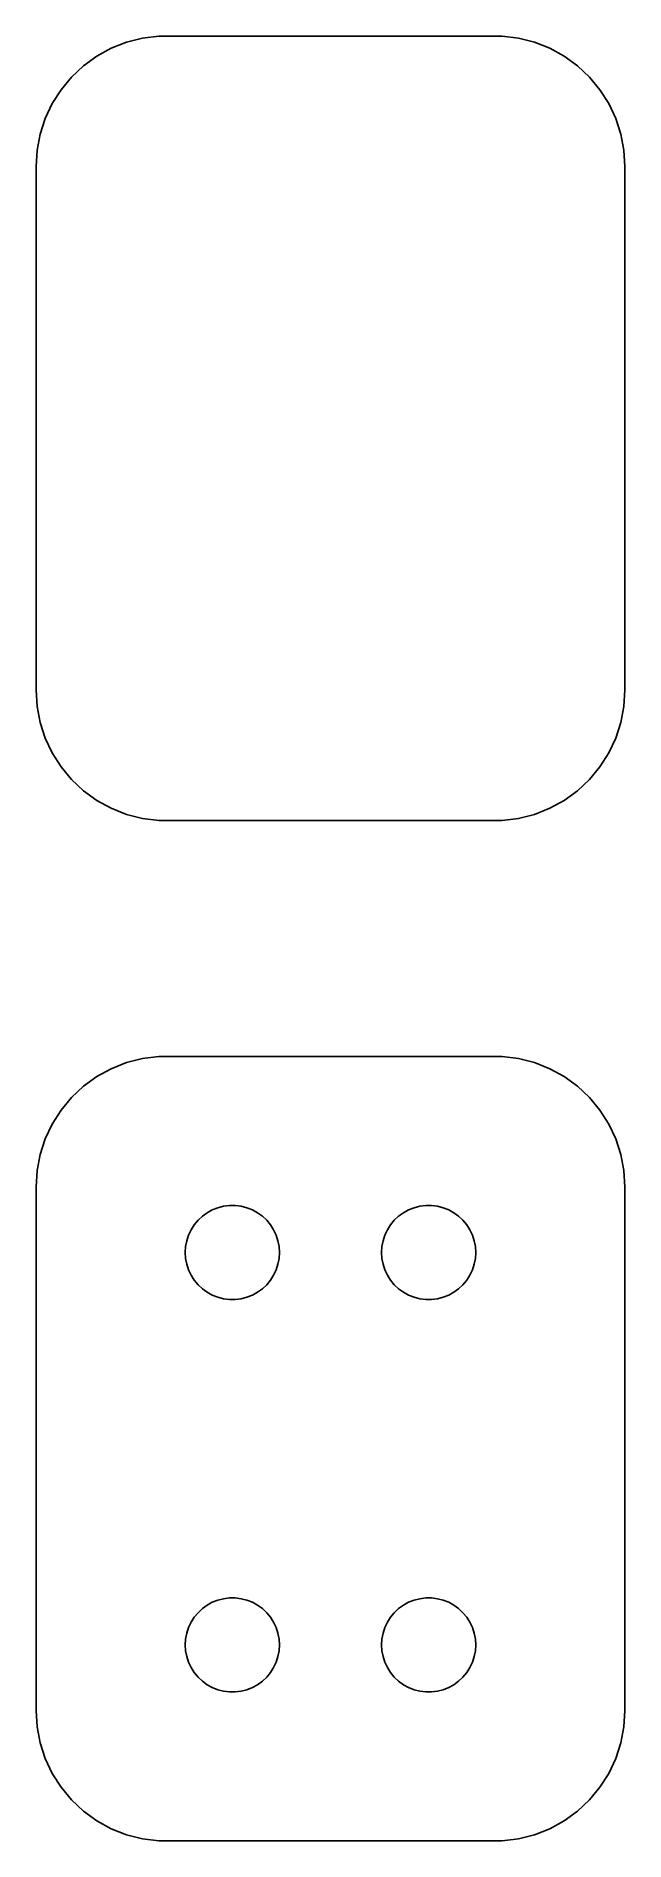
# Model space of a CAD drawing. Header units: metres. Extents: x -11.2 to 11.2, y 24 to 93.
import ezdxf

# ---------------------------------------------------------------- set-up
doc = ezdxf.new("R2010")
doc.units = ezdxf.units.M

msp = doc.modelspace()

# ---------------------------------------------------------------- linework, layer by layer
for p, q in [((-8.37889, 92.5241), (-8.92912, 92.2216)), ((-7.79507, 92.7553), (-8.37889, 92.5241)), ((-7.1869, 92.9114), (-7.79507, 92.7553)), ((-6.56395, 92.9901), (-7.1869, 92.9114)), ((6.56395, 92.9901), (-6.56395, 92.9901)), ((7.1869, 92.9114), (6.56395, 92.9901)), ((7.79507, 92.7553), (7.1869, 92.9114)), ((8.37889, 92.5241), (7.79507, 92.7553)), ((8.92912, 92.2216), (8.37889, 92.5241)), ((-9.43712, 91.8526), (-9.89484, 91.4227)), ((-8.92912, 92.2216), (-9.43712, 91.8526)), ((9.43712, 91.8526), (8.92912, 92.2216)), ((9.89484, 91.4227), (9.43712, 91.8526)), ((-9.89484, 91.4227), (-10.2951, 90.9389)), ((10.2951, 90.9389), (9.89484, 91.4227)), ((-10.6315, 90.4088), (-10.8989, 89.8406)), ((-10.2951, 90.9389), (-10.6315, 90.4088)), ((10.6315, 90.4088), (10.2951, 90.9389)), ((10.8989, 89.8406), (10.6315, 90.4088)), ((-10.8989, 89.8406), (-11.0929, 89.2434)), ((11.0929, 89.2434), (10.8989, 89.8406)), ((-11.0929, 89.2434), (-11.2106, 88.6267)), ((11.2106, 88.6267), (11.0929, 89.2434)), ((-11.2106, 88.6267), (-11.25, 88)), ((11.25, 88), (11.2106, 88.6267)), ((-11.25, 88), (-11.25, 68)), ((11.25, 68), (11.25, 88)), ((-11.25, 68), (-11.2106, 67.3733)), ((11.2106, 67.3733), (11.25, 68)), ((-11.2106, 67.3733), (-11.0929, 66.7566)), ((11.0929, 66.7566), (11.2106, 67.3733)), ((-11.0929, 66.7566), (-10.8989, 66.1594)), ((10.8989, 66.1594), (11.0929, 66.7566)), ((-10.8989, 66.1594), (-10.6315, 65.5912)), ((-10.6315, 65.5912), (-10.2951, 65.0611)), ((10.2951, 65.0611), (10.6315, 65.5912)), ((10.6315, 65.5912), (10.8989, 66.1594)), ((-10.2951, 65.0611), (-9.89484, 64.5773)), ((9.89484, 64.5773), (10.2951, 65.0611)), ((-9.89484, 64.5773), (-9.43712, 64.1474)), ((9.43712, 64.1474), (9.89484, 64.5773)), ((-9.43712, 64.1474), (-8.92912, 63.7784)), ((-8.92912, 63.7784), (-8.37889, 63.4759)), ((-8.37889, 63.4759), (-7.79507, 63.2447)), ((7.79507, 63.2447), (8.37889, 63.4759)), ((8.37889, 63.4759), (8.92912, 63.7784)), ((8.92912, 63.7784), (9.43712, 64.1474)), ((-7.79507, 63.2447), (-7.1869, 63.0886)), ((-7.1869, 63.0886), (-6.56395, 63.0099)), ((-6.56395, 63.0099), (6.56395, 63.0099)), ((6.56395, 63.0099), (7.1869, 63.0886)), ((7.1869, 63.0886), (7.79507, 63.2447)), ((-7.1869, 53.9114), (-7.79507, 53.7553)), ((-6.56395, 53.9901), (-7.1869, 53.9114)), ((6.56395, 53.9901), (-6.56395, 53.9901)), ((7.1869, 53.9114), (6.56395, 53.9901)), ((7.79507, 53.7553), (7.1869, 53.9114)), ((-8.92912, 53.2216), (-9.43712, 52.8526)), ((-8.37889, 53.5241), (-8.92912, 53.2216)), ((-7.79507, 53.7553), (-8.37889, 53.5241)), ((8.37889, 53.5241), (7.79507, 53.7553)), ((8.92912, 53.2216), (8.37889, 53.5241)), ((9.43712, 52.8526), (8.92912, 53.2216)), ((-9.43712, 52.8526), (-9.89484, 52.4227)), ((9.89484, 52.4227), (9.43712, 52.8526)), ((-10.2951, 51.9389), (-10.6315, 51.4088)), ((-9.89484, 52.4227), (-10.2951, 51.9389)), ((10.2951, 51.9389), (9.89484, 52.4227)), ((10.6315, 51.4088), (10.2951, 51.9389)), ((-10.6315, 51.4088), (-10.8989, 50.8406)), ((10.8989, 50.8406), (10.6315, 51.4088)), ((-10.8989, 50.8406), (-11.0929, 50.2434)), ((11.0929, 50.2434), (10.8989, 50.8406)), ((-11.0929, 50.2434), (-11.2106, 49.6267)), ((11.2106, 49.6267), (11.0929, 50.2434)), ((-11.2106, 49.6267), (-11.25, 49)), ((-11.25, 49), (-11.25, 29)), ((11.25, 49), (11.2106, 49.6267)), ((11.25, 29), (11.25, 49)), ((-4.08728, 48.2681), (-3.86302, 48.2964)), ((-3.86302, 48.2964), (-3.63696, 48.2964)), ((-3.63696, 48.2964), (-3.4127, 48.2681)), ((3.4127, 48.2681), (3.63696, 48.2964)), ((3.63696, 48.2964), (3.86302, 48.2964)), ((3.86302, 48.2964), (4.08728, 48.2681)), ((-5.20622, 47.558), (-5.06213, 47.7322)), ((-5.06213, 47.7322), (-4.89735, 47.8869)), ((-4.89735, 47.8869), (-4.71448, 48.0198)), ((-4.71448, 48.0198), (-4.51639, 48.1287)), ((-4.51639, 48.1287), (-4.30623, 48.2119)), ((-4.30623, 48.2119), (-4.08728, 48.2681)), ((-3.4127, 48.2681), (-3.19376, 48.2119)), ((-3.19376, 48.2119), (-2.9836, 48.1287)), ((-2.9836, 48.1287), (-2.78551, 48.0198)), ((-2.78551, 48.0198), (-2.60263, 47.8869)), ((-2.60263, 47.8869), (-2.43785, 47.7322)), ((-2.43785, 47.7322), (-2.29376, 47.558)), ((2.29376, 47.558), (2.43785, 47.7322)), ((2.43785, 47.7322), (2.60263, 47.8869)), ((2.60263, 47.8869), (2.78551, 48.0198)), ((2.78551, 48.0198), (2.9836, 48.1287)), ((2.9836, 48.1287), (3.19376, 48.2119)), ((3.19376, 48.2119), (3.4127, 48.2681)), ((4.08728, 48.2681), (4.30623, 48.2119)), ((4.30623, 48.2119), (4.51639, 48.1287)), ((4.51639, 48.1287), (4.71448, 48.0198)), ((4.71448, 48.0198), (4.89735, 47.8869)), ((4.89735, 47.8869), (5.06213, 47.7322)), ((5.06213, 47.7322), (5.20622, 47.558)), ((-5.5358, 46.7256), (-5.49344, 46.9476)), ((-5.49344, 46.9476), (-5.42358, 47.1626)), ((-5.42358, 47.1626), (-5.32735, 47.3671)), ((-5.32735, 47.3671), (-5.20622, 47.558)), ((-2.29376, 47.558), (-2.17264, 47.3671)), ((-2.17264, 47.3671), (-2.0764, 47.1626)), ((-2.0764, 47.1626), (-2.00655, 46.9476)), ((-2.00655, 46.9476), (-1.96419, 46.7256)), ((1.96419, 46.7256), (2.00655, 46.9476)), ((2.00655, 46.9476), (2.0764, 47.1626)), ((2.0764, 47.1626), (2.17264, 47.3671)), ((2.17264, 47.3671), (2.29376, 47.558)), ((5.20622, 47.558), (5.32735, 47.3671)), ((5.32735, 47.3671), (5.42358, 47.1626)), ((5.42358, 47.1626), (5.49344, 46.9476)), ((5.49344, 46.9476), (5.5358, 46.7256)), ((-5.54999, 46.5), (-5.5358, 46.7256)), ((-5.5358, 46.2744), (-5.54999, 46.5)), ((-5.49344, 46.0524), (-5.5358, 46.2744)), ((-1.96419, 46.2744), (-2.00655, 46.0524)), ((-1.96419, 46.7256), (-1.95, 46.5)), ((-1.95, 46.5), (-1.96419, 46.2744)), ((1.95, 46.5), (1.96419, 46.7256)), ((1.96419, 46.2744), (1.95, 46.5)), ((2.00655, 46.0524), (1.96419, 46.2744)), ((5.5358, 46.2744), (5.49344, 46.0524)), ((5.5358, 46.7256), (5.54999, 46.5)), ((5.54999, 46.5), (5.5358, 46.2744)), ((-5.42358, 45.8374), (-5.49344, 46.0524)), ((-5.32735, 45.6328), (-5.42358, 45.8374)), ((-5.20622, 45.442), (-5.32735, 45.6328)), ((-2.17264, 45.6328), (-2.29376, 45.442)), ((-2.0764, 45.8374), (-2.17264, 45.6328)), ((-2.00655, 46.0524), (-2.0764, 45.8374)), ((2.0764, 45.8374), (2.00655, 46.0524)), ((2.17264, 45.6328), (2.0764, 45.8374)), ((2.29376, 45.442), (2.17264, 45.6328)), ((5.32735, 45.6328), (5.20622, 45.442)), ((5.42358, 45.8374), (5.32735, 45.6328)), ((5.49344, 46.0524), (5.42358, 45.8374)), ((-5.06213, 45.2678), (-5.20622, 45.442)), ((-4.89735, 45.1131), (-5.06213, 45.2678)), ((-4.71448, 44.9802), (-4.89735, 45.1131)), ((-4.51639, 44.8713), (-4.71448, 44.9802)), ((-4.30623, 44.7881), (-4.51639, 44.8713)), ((-2.9836, 44.8713), (-3.19376, 44.7881)), ((-2.78551, 44.9802), (-2.9836, 44.8713)), ((-2.60263, 45.1131), (-2.78551, 44.9802)), ((-2.43785, 45.2678), (-2.60263, 45.1131)), ((-2.29376, 45.442), (-2.43785, 45.2678)), ((2.43785, 45.2678), (2.29376, 45.442)), ((2.60263, 45.1131), (2.43785, 45.2678)), ((2.78551, 44.9802), (2.60263, 45.1131)), ((2.9836, 44.8713), (2.78551, 44.9802)), ((3.19376, 44.7881), (2.9836, 44.8713)), ((4.51639, 44.8713), (4.30623, 44.7881)), ((4.71448, 44.9802), (4.51639, 44.8713)), ((4.89735, 45.1131), (4.71448, 44.9802)), ((5.06213, 45.2678), (4.89735, 45.1131)), ((5.20622, 45.442), (5.06213, 45.2678)), ((-4.08728, 44.7319), (-4.30623, 44.7881)), ((-3.86302, 44.7036), (-4.08728, 44.7319)), ((-3.63696, 44.7036), (-3.86302, 44.7036)), ((-3.4127, 44.7319), (-3.63696, 44.7036)), ((-3.19376, 44.7881), (-3.4127, 44.7319)), ((3.4127, 44.7319), (3.19376, 44.7881)), ((3.63696, 44.7036), (3.4127, 44.7319)), ((3.86302, 44.7036), (3.63696, 44.7036)), ((4.08728, 44.7319), (3.86302, 44.7036)), ((4.30623, 44.7881), (4.08728, 44.7319)), ((-4.71448, 33.0198), (-4.51639, 33.1287)), ((-4.51639, 33.1287), (-4.30623, 33.2119)), ((-4.30623, 33.2119), (-4.08728, 33.2681)), ((-4.08728, 33.2681), (-3.86302, 33.2964)), ((-3.86302, 33.2964), (-3.63696, 33.2964)), ((-3.63696, 33.2964), (-3.4127, 33.2681)), ((-3.4127, 33.2681), (-3.19376, 33.2119)), ((-3.19376, 33.2119), (-2.9836, 33.1287)), ((-2.9836, 33.1287), (-2.78551, 33.0198)), ((2.78551, 33.0198), (2.9836, 33.1287)), ((2.9836, 33.1287), (3.19376, 33.2119)), ((3.19376, 33.2119), (3.4127, 33.2681)), ((3.4127, 33.2681), (3.63696, 33.2964)), ((3.63696, 33.2964), (3.86302, 33.2964)), ((3.86302, 33.2964), (4.08728, 33.2681)), ((4.08728, 33.2681), (4.30623, 33.2119)), ((4.30623, 33.2119), (4.51639, 33.1287)), ((4.51639, 33.1287), (4.71448, 33.0198)), ((-5.32735, 32.3672), (-5.20622, 32.558)), ((-5.20622, 32.558), (-5.06213, 32.7322)), ((-5.06213, 32.7322), (-4.89735, 32.8869)), ((-4.89735, 32.8869), (-4.71448, 33.0198)), ((-2.78551, 33.0198), (-2.60263, 32.8869)), ((-2.60263, 32.8869), (-2.43785, 32.7322)), ((-2.43785, 32.7322), (-2.29376, 32.558)), ((-2.29376, 32.558), (-2.17264, 32.3672)), ((2.17264, 32.3672), (2.29376, 32.558)), ((2.29376, 32.558), (2.43785, 32.7322)), ((2.43785, 32.7322), (2.60263, 32.8869)), ((2.60263, 32.8869), (2.78551, 33.0198)), ((4.71448, 33.0198), (4.89735, 32.8869)), ((4.89735, 32.8869), (5.06213, 32.7322)), ((5.06213, 32.7322), (5.20622, 32.558)), ((5.20622, 32.558), (5.32735, 32.3672)), ((-5.5358, 31.7256), (-5.49344, 31.9476)), ((-5.49344, 31.9476), (-5.42358, 32.1626)), ((-5.42358, 32.1626), (-5.32735, 32.3672)), ((-2.17264, 32.3672), (-2.0764, 32.1626)), ((-2.0764, 32.1626), (-2.00655, 31.9476)), ((-2.00655, 31.9476), (-1.96419, 31.7256)), ((1.96419, 31.7256), (2.00655, 31.9476)), ((2.00655, 31.9476), (2.0764, 32.1626)), ((2.0764, 32.1626), (2.17264, 32.3672)), ((5.32735, 32.3672), (5.42358, 32.1626)), ((5.42358, 32.1626), (5.49344, 31.9476)), ((5.49344, 31.9476), (5.5358, 31.7256)), ((-5.54999, 31.5), (-5.5358, 31.7256)), ((-5.5358, 31.2744), (-5.54999, 31.5)), ((-5.49344, 31.0524), (-5.5358, 31.2744)), ((-5.42358, 30.8374), (-5.49344, 31.0524)), ((-2.00655, 31.0524), (-2.0764, 30.8374)), ((-1.96419, 31.2744), (-2.00655, 31.0524)), ((-1.96419, 31.7256), (-1.95, 31.5)), ((-1.95, 31.5), (-1.96419, 31.2744)), ((1.95, 31.5), (1.96419, 31.7256)), ((1.96419, 31.2744), (1.95, 31.5)), ((2.00655, 31.0524), (1.96419, 31.2744)), ((2.0764, 30.8374), (2.00655, 31.0524)), ((5.49344, 31.0524), (5.42358, 30.8374)), ((5.5358, 31.2744), (5.49344, 31.0524)), ((5.5358, 31.7256), (5.54999, 31.5)), ((5.54999, 31.5), (5.5358, 31.2744)), ((-5.32735, 30.6329), (-5.42358, 30.8374)), ((-5.20622, 30.442), (-5.32735, 30.6329)), ((-5.06213, 30.2678), (-5.20622, 30.442)), ((-2.29376, 30.442), (-2.43785, 30.2678)), ((-2.17264, 30.6329), (-2.29376, 30.442)), ((-2.0764, 30.8374), (-2.17264, 30.6329)), ((2.17264, 30.6329), (2.0764, 30.8374)), ((2.29376, 30.442), (2.17264, 30.6329)), ((2.43785, 30.2678), (2.29376, 30.442)), ((5.20622, 30.442), (5.06213, 30.2678)), ((5.32735, 30.6329), (5.20622, 30.442)), ((5.42358, 30.8374), (5.32735, 30.6329)), ((-4.89735, 30.1131), (-5.06213, 30.2678)), ((-4.71448, 29.9802), (-4.89735, 30.1131)), ((-4.51639, 29.8713), (-4.71448, 29.9802)), ((-4.30623, 29.7881), (-4.51639, 29.8713)), ((-4.08728, 29.7319), (-4.30623, 29.7881)), ((-3.86302, 29.7036), (-4.08728, 29.7319)), ((-3.63696, 29.7036), (-3.86302, 29.7036)), ((-3.4127, 29.7319), (-3.63696, 29.7036)), ((-3.19376, 29.7881), (-3.4127, 29.7319)), ((-2.9836, 29.8713), (-3.19376, 29.7881)), ((-2.78551, 29.9802), (-2.9836, 29.8713)), ((-2.60263, 30.1131), (-2.78551, 29.9802)), ((-2.43785, 30.2678), (-2.60263, 30.1131)), ((2.60263, 30.1131), (2.43785, 30.2678)), ((2.78551, 29.9802), (2.60263, 30.1131)), ((2.9836, 29.8713), (2.78551, 29.9802)), ((3.19376, 29.7881), (2.9836, 29.8713)), ((3.4127, 29.7319), (3.19376, 29.7881)), ((3.63696, 29.7036), (3.4127, 29.7319)), ((3.86302, 29.7036), (3.63696, 29.7036)), ((4.08728, 29.7319), (3.86302, 29.7036)), ((4.30623, 29.7881), (4.08728, 29.7319)), ((4.51639, 29.8713), (4.30623, 29.7881)), ((4.71448, 29.9802), (4.51639, 29.8713)), ((4.89735, 30.1131), (4.71448, 29.9802)), ((5.06213, 30.2678), (4.89735, 30.1131)), ((-11.25, 29), (-11.2106, 28.3733)), ((11.2106, 28.3733), (11.25, 29)), ((-11.2106, 28.3733), (-11.0929, 27.7566)), ((11.0929, 27.7566), (11.2106, 28.3733)), ((-11.0929, 27.7566), (-10.8989, 27.1594)), ((10.8989, 27.1594), (11.0929, 27.7566)), ((-10.8989, 27.1594), (-10.6315, 26.5912)), ((10.6315, 26.5912), (10.8989, 27.1594)), ((-10.6315, 26.5912), (-10.2951, 26.0611)), ((10.2951, 26.0611), (10.6315, 26.5912)), ((-10.2951, 26.0611), (-9.89484, 25.5773)), ((-9.89484, 25.5773), (-9.43712, 25.1474)), ((9.43712, 25.1474), (9.89484, 25.5773)), ((9.89484, 25.5773), (10.2951, 26.0611)), ((-9.43712, 25.1474), (-8.92912, 24.7784)), ((8.92912, 24.7784), (9.43712, 25.1474)), ((-8.92912, 24.7784), (-8.37889, 24.4759)), ((-8.37889, 24.4759), (-7.79507, 24.2447)), ((-7.79507, 24.2447), (-7.1869, 24.0886)), ((7.1869, 24.0886), (7.79507, 24.2447)), ((7.79507, 24.2447), (8.37889, 24.4759)), ((8.37889, 24.4759), (8.92912, 24.7784)), ((-7.1869, 24.0886), (-6.56395, 24.0099)), ((-6.56395, 24.0099), (6.56395, 24.0099)), ((6.56395, 24.0099), (7.1869, 24.0886))]:
    msp.add_line(p, q)

doc.saveas('drawing.dxf')
